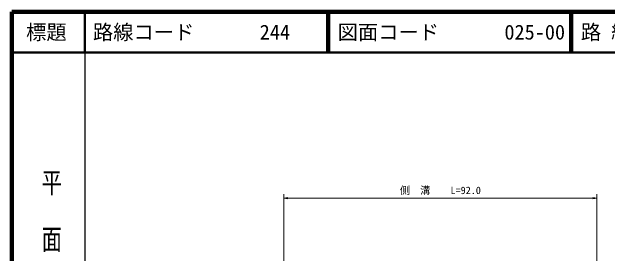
# Model space of a CAD drawing. Units: millimetres at full size, sheet at 1:1000; details may follow other scales. Extents: x 40000 to 680000, y 20000 to 380000.
# Drawn here: x 40000 to 186856, y 320481 to 380000 of the extents above; entities that cross this region are included whole.
import ezdxf
from ezdxf.enums import TextEntityAlignment as Align

# ---------------------------------------------------------------- set-up
doc = ezdxf.new("R2010")
doc.units = ezdxf.units.MM
doc.header["$LTSCALE"] = 1000
for name, color, linetype, lineweight in [('M-STR-HTXT', 7, 'Continuous', 13), ('M-TTL', 2, 'Continuous', 140), ('M-TTL-BAND', 7, 'Continuous', 25), ('M-TTL-LINE', 7, 'Continuous', 50)]:
    doc.layers.add(name, color=color, linetype=linetype, lineweight=lineweight)
doc.layers.add('M-TTL-TXT', color=7, linetype='Continuous')
doc.styles.add('@ＭＳ ゴシック', font='')
doc.styles.add('ＭＳ ゴシック', font='')
doc.styles.get('@ＭＳ ゴシック').set_extended_font_data('@MS Gothic')
doc.styles.get('ＭＳ ゴシック').set_extended_font_data('MS Gothic')

# ---------------------------------------------------------------- blocks, each defined once
blk = doc.blocks.new('open_arrow')
at = {"color": 0, "linetype": 'Continuous', "lineweight": -2}
blk.add_lwpolyline([(7.5, 1.25), (0, 0), (7.5, -1.25)], dxfattribs=at)

msp = doc.modelspace()

# ---------------------------------------------------------------- linework, layer by layer
at = {"layer": 'M-STR-HTXT'}
for p, q in [((107099, 271000), (107099, 335000)), ((184346, 301000), (184346, 335000)), ((107099, 334000), (184346, 334000))]:
    msp.add_line(p, q, dxfattribs=at)
at = {"layer": 'M-TTL'}
for p, q in [((40000, 380000), (40000, 20000)), ((680000, 380000), (40000, 380000))]:
    msp.add_line(p, q, dxfattribs=at)
at = {"layer": 'M-TTL-BAND'}
msp.add_line((58000, 370000), (58000, 20000), dxfattribs=at)
at = {"layer": 'M-TTL-LINE'}
for p, q in [((58000, 380000), (58000, 370000)), ((117750, 380000), (117750, 370000)), ((118250, 380000), (118250, 370000)), ((177750, 380000), (177750, 370000)), ((178250, 380000), (178250, 370000)), ((40000, 370000), (680000, 370000))]:
    msp.add_line(p, q, dxfattribs=at)

# ---------------------------------------------------------------- block references
at = {"layer": 'M-STR-HTXT', "xscale": 133, "yscale": 133}
msp.add_blockref('open_arrow', (107099, 334000), dxfattribs=at)
at = {"layer": 'M-STR-HTXT', "xscale": 133, "yscale": 133, "rotation": 180}
msp.add_blockref('open_arrow', (184346, 334000), dxfattribs=at)

# ---------------------------------------------------------------- texts
at = {"layer": 'M-STR-HTXT', "style": 'ＭＳ ゴシック'}
msp.add_text('側\u3000溝\u3000\u3000L=92.0', height=1833, dxfattribs=at).set_placement((145723, 334500), align=Align.BOTTOM_CENTER)
at = {"layer": 'M-TTL-BAND', "style": '@ＭＳ ゴシック', "width": 1.4}
msp.add_text('平  面  図', height=3666, rotation=270, dxfattribs=at).set_placement((49777, 306475), align=Align.MIDDLE_RIGHT)
at = {"layer": 'M-TTL-TXT', "style": 'ＭＳ ゴシック'}
msp.add_text('標題', height=3666, dxfattribs=at).set_placement((48500, 375000), align=Align.MIDDLE_CENTER)
for s, p in [('路線コード', (60000, 375000)), ('244', (101142, 375000)), ('図面コード', (120380, 375000)), ('025-00', (161521, 375000)), ('路 線 名', (180380, 375000))]:
    msp.add_text(s, height=3666, dxfattribs=at).set_placement(p, align=Align.MIDDLE_LEFT)

doc.saveas('drawing.dxf')
